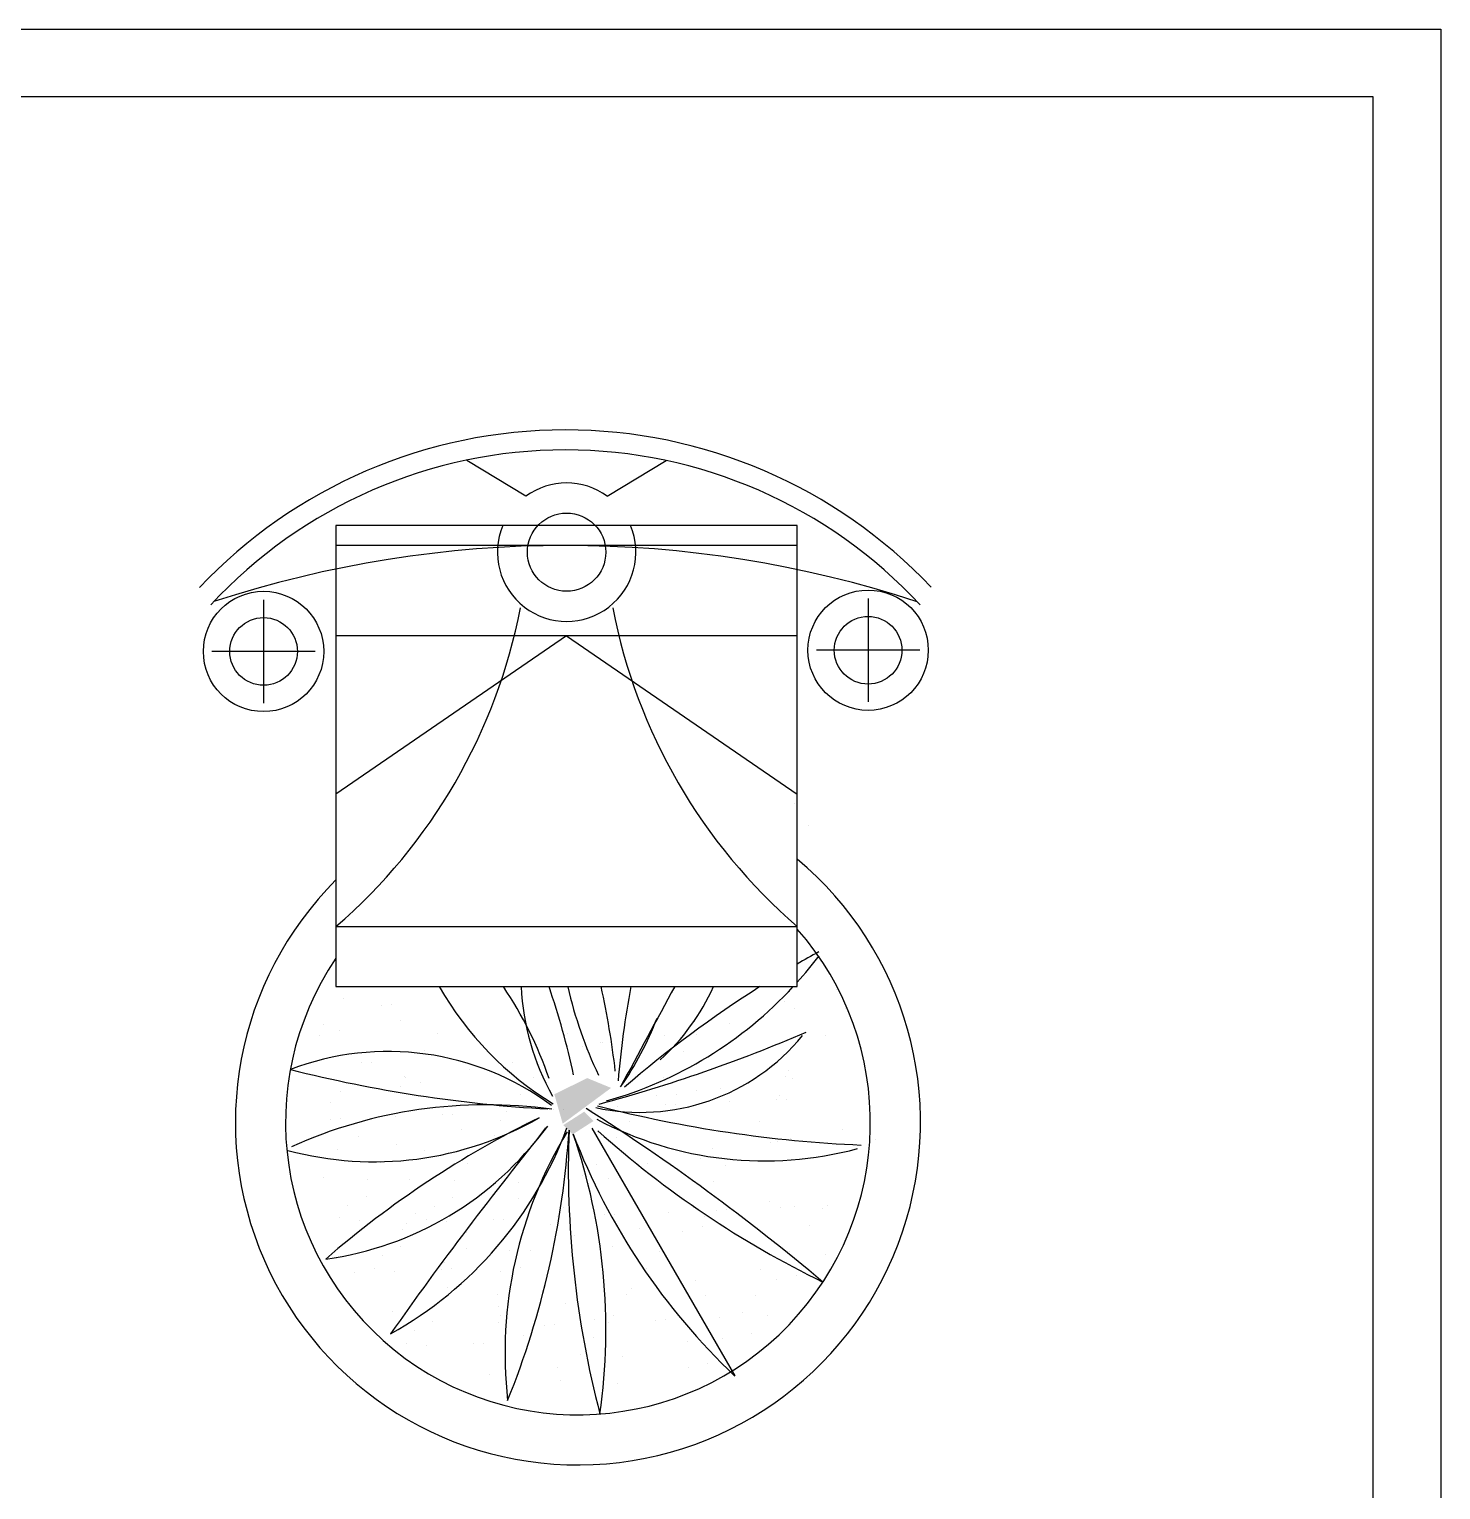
# Model space of a CAD drawing. Header units: inches. Extents: x 7.5 to 50, y 15.4 to 40.2.
# Drawn here: x 21.44 to 28.47, y 32.95 to 40.23 of the extents above; entities that cross this region are included whole.
import ezdxf

# ---------------------------------------------------------------- set-up
doc = ezdxf.new("R2010")
doc.units = ezdxf.units.IN
doc.header["$MEASUREMENT"] = 0
for name, color, linetype in [('02', 2, 'Continuous'), ('4', 4, 'Continuous'), ('kadrbm', 4, 'Continuous')]:
    doc.layers.add(name, color=color, linetype=linetype)

# ---------------------------------------------------------------- blocks, each defined once
blk = doc.blocks.new('kadrbm')
at = {"layer": 'kadrbm', "color": 4}
blk.add_lwpolyline([(0, 0), (0, 24.7972), (21, 24.7972), (21, 0), (0, 0)], close=True, dxfattribs=at)
blk.add_lwpolyline([(20.6631, 0.3257), (20.6631, 24.4603), (0.3369, 24.4603), (0.3369, 0.3257), (20.6631, 0.3257)], dxfattribs=at)

msp = doc.modelspace()

# ---------------------------------------------------------------- linework, layer by layer
at = {"layer": '02'}
for p, q in [((23.9137, 37.9015), (23.6194, 38.0788)), ((24.3189, 37.9015), (24.6132, 38.0788)), ((22.9663, 37.7555), (22.9663, 35.4555)), ((25.2663, 37.7555), (22.9663, 37.7555)), ((25.2663, 35.4555), (25.2663, 37.7555)), ((25.2663, 37.6555), (22.9663, 37.6555)), ((22.6053, 37.384), (22.6053, 36.8697)), ((25.6196, 37.3904), (25.6196, 36.8761)), ((24.1163, 37.2055), (22.9663, 36.4161)), ((25.2663, 37.2055), (22.9663, 37.2055)), ((24.1163, 37.2055), (25.2663, 36.4161)), ((22.8624, 37.1269), (22.3481, 37.1269)), ((25.8767, 37.1332), (25.3624, 37.1332)), ((22.9663, 35.7555), (25.2663, 35.7555)), ((22.9663, 35.4555), (25.2663, 35.4555))]:
    msp.add_line(p, q, dxfattribs=at)
for centre, radius in [((24.1163, 37.622), 0.1952), ((22.6053, 37.1269), 0.3), ((25.6196, 37.1332), 0.3), ((22.6053, 37.1269), 0.1688), ((25.6196, 37.1332), 0.1688)]:
    msp.add_circle(centre, radius, dxfattribs=at)
for centre, radius, start, end in [((24.1105, 35.7209), 2.5109, 43.4398, 136.60302), ((24.1105, 35.7209), 2.4109, 42.84109, 137.15891), ((24.1163, 37.622), 0.3452, 54.07124, 125.92876), ((24.1163, 37.622), 0.3452, 157.25211, 22.74789), ((24.1102, 32.0346), 5.6209, 71.82418, 108.16392), ((21.1366, 37.8758), 2.8006, 310.79232, 349.05186), ((27.096, 37.8758), 2.8006, 190.94814, 229.20768)]:
    msp.add_arc(centre, radius, start, end, dxfattribs=at)
at = {"layer": '4'}
for p, q in [((25.2517, 36.3691), (25.2517, 36.3691)), ((25.3212, 36.2579), (25.3212, 36.2579)), ((23.0033, 35.3972), (23.0033, 35.3972)), ((25.2283, 35.4298), (25.2283, 35.4298)), ((25.464, 35.4401), (25.464, 35.4401)), ((23.1913, 35.3626), (23.1913, 35.3626)), ((23.2413, 35.3648), (23.2413, 35.3648)), ((25.2028, 35.3794), (25.2028, 35.3794)), ((25.2537, 35.3446), (25.2537, 35.3446)), ((25.5076, 35.3441), (25.5076, 35.3441)), ((22.9035, 35.2671), (22.9035, 35.2671)), ((23.2885, 35.2856), (23.2885, 35.2856)), ((24.7537, 35.2798), (24.7537, 35.2798)), ((24.9279, 35.2711), (24.9279, 35.2711)), ((22.8843, 35.214), (22.8843, 35.214)), ((22.9819, 35.2357), (22.9819, 35.2357)), ((23.4723, 35.2217), (23.4723, 35.2217)), ((24.1184, 35.2204), (24.1184, 35.2204)), ((24.2949, 35.1781), (24.2949, 35.1781)), ((24.6041, 35.2125), (24.6041, 35.2125)), ((24.7616, 35.2152), (24.7616, 35.2152)), ((25.4078, 35.214), (25.4078, 35.214)), ((23.4083, 35.1384), (23.4083, 35.1384)), ((24.1972, 35.1565), (24.1972, 35.1565)), ((24.283, 35.1747), (24.283, 35.1747)), ((24.6977, 35.1319), (24.6977, 35.1319)), ((23.0916, 35.077), (23.0916, 35.077)), ((23.1416, 35.0792), (23.1416, 35.0792)), ((23.6334, 35.0425), (23.6334, 35.0425)), ((23.8458, 35.0786), (23.8458, 35.0786)), ((23.9573, 35.1012), (23.9573, 35.1012)), ((25.2221, 35.0399), (25.2221, 35.0399)), ((23.3085, 35.0082), (23.3085, 35.0082)), ((23.3124, 35.0047), (23.3124, 35.0047)), ((23.3869, 34.9768), (23.3869, 34.9768)), ((23.9516, 35.0031), (23.9516, 35.0031)), ((24.5978, 35.0018), (24.5978, 35.0018)), ((25.2094, 35.0075), (25.2094, 35.0075)), ((25.241, 34.9966), (25.241, 34.9966)), ((22.9866, 34.9312), (22.9866, 34.9312)), ((23.2893, 34.9552), (23.2893, 34.9552)), ((23.8877, 34.9198), (23.8877, 34.9198)), ((24.5644, 34.9111), (24.5644, 34.9111)), ((24.6656, 34.9166), (24.6656, 34.9166)), ((24.7632, 34.9382), (24.7632, 34.9382)), ((24.8855, 34.9489), (24.8855, 34.9489)), ((25.163, 34.8909), (25.163, 34.8909)), ((25.177, 34.9133), (25.177, 34.9133)), ((25.213, 34.8931), (25.213, 34.8931)), ((22.9378, 34.8773), (22.9378, 34.8773)), ((23.4966, 34.8181), (23.4966, 34.8181)), ((23.5466, 34.8203), (23.5466, 34.8203)), ((23.8163, 34.8321), (23.8163, 34.8321)), ((24.0521, 34.8424), (24.0521, 34.8424)), ((24.102, 34.8446), (24.102, 34.8446)), ((24.2387, 34.8376), (24.2387, 34.8376)), ((24.3141, 34.8386), (24.3141, 34.8386)), ((24.3718, 34.8563), (24.3718, 34.8563)), ((24.6076, 34.8666), (24.6076, 34.8666)), ((24.6575, 34.8688), (24.6575, 34.8688)), ((24.9272, 34.8806), (24.9272, 34.8806)), ((22.9411, 34.7939), (22.9411, 34.7939)), ((22.9911, 34.7961), (22.9911, 34.7961)), ((23.1417, 34.7909), (23.1417, 34.7909)), ((23.2608, 34.8078), (23.2608, 34.8078)), ((23.5938, 34.7411), (23.5938, 34.7411)), ((23.7879, 34.7896), (23.7879, 34.7896)), ((23.9148, 34.779), (23.9148, 34.779)), ((24.242, 34.7495), (24.9548, 33.5141)), ((24.431, 34.7845), (24.431, 34.7845)), ((25.0772, 34.7832), (25.0772, 34.7832)), ((25.4908, 34.744), (25.4908, 34.744)), ((23.0778, 34.7076), (23.0778, 34.7076)), ((23.268, 34.6676), (23.268, 34.6676)), ((23.7576, 34.7153), (23.7576, 34.7153)), ((23.8553, 34.7369), (23.8553, 34.7369)), ((24.3671, 34.7011), (24.3671, 34.7011)), ((25.1339, 34.6766), (25.1339, 34.6766)), ((25.1669, 34.6853), (25.1669, 34.6853)), ((25.2316, 34.6983), (25.2316, 34.6983)), ((25.6564, 34.6947), (25.6564, 34.6947)), ((22.9745, 34.6438), (22.9745, 34.6438)), ((23.4062, 34.6374), (23.4062, 34.6374)), ((24.7825, 34.5987), (24.7825, 34.5987)), ((24.8458, 34.6475), (24.8458, 34.6475)), ((23.1894, 34.5788), (23.1894, 34.5788)), ((23.6211, 34.5723), (23.6211, 34.5723)), ((24.2673, 34.571), (24.2673, 34.571)), ((24.5201, 34.574), (24.5201, 34.574)), ((24.9104, 34.5658), (24.9104, 34.5658)), ((22.903, 34.5018), (22.903, 34.5018)), ((23.1255, 34.4955), (23.1255, 34.4955)), ((23.3347, 34.4953), (23.3347, 34.4953)), ((23.5572, 34.489), (23.5572, 34.489)), ((23.8752, 34.4776), (23.8752, 34.4776)), ((24.1962, 34.5154), (24.1962, 34.5154)), ((24.226, 34.4754), (24.226, 34.4754)), ((24.3236, 34.497), (24.3236, 34.497)), ((24.8465, 34.4825), (24.8465, 34.4825)), ((23.1177, 34.4105), (23.1177, 34.4105)), ((23.5494, 34.4041), (23.5494, 34.4041)), ((23.8745, 34.3974), (23.8745, 34.3974)), ((25.1273, 34.3839), (25.1273, 34.3839)), ((23.0257, 34.3653), (23.0257, 34.3653)), ((23.2256, 34.3454), (23.2256, 34.3454)), ((23.362, 34.3265), (23.362, 34.3265)), ((23.4573, 34.3589), (23.4573, 34.3589)), ((24.0708, 34.3071), (24.0708, 34.3071)), ((24.1005, 34.3537), (24.1005, 34.3537)), ((24.3065, 34.3174), (24.3065, 34.3174)), ((24.3565, 34.3196), (24.3565, 34.3196)), ((24.6262, 34.3313), (24.6262, 34.3313)), ((24.7467, 34.3524), (24.7467, 34.3524)), ((24.8015, 34.3104), (24.8015, 34.3104)), ((24.862, 34.3416), (24.862, 34.3416)), ((24.912, 34.3438), (24.912, 34.3438)), ((25.1817, 34.3556), (25.1817, 34.3556)), ((25.2508, 34.3588), (25.2508, 34.3588)), ((25.3898, 34.3472), (25.3898, 34.3472)), ((25.4175, 34.3659), (25.4175, 34.3659)), ((22.984, 34.3022), (22.984, 34.3022)), ((23.0836, 34.2893), (23.0836, 34.2893)), ((23.2981, 34.2432), (23.2981, 34.2432)), ((23.318, 34.2741), (23.318, 34.2741)), ((23.4156, 34.2957), (23.4156, 34.2957)), ((23.5153, 34.2828), (23.5153, 34.2828)), ((23.6161, 34.2318), (23.6161, 34.2318)), ((23.7511, 34.2931), (23.7511, 34.2931)), ((23.801, 34.2953), (23.801, 34.2953)), ((24.0365, 34.2704), (24.0365, 34.2704)), ((24.4776, 34.2518), (24.4776, 34.2518)), ((24.6943, 34.2354), (24.6943, 34.2354)), ((24.792, 34.2571), (24.792, 34.2571)), ((25.3259, 34.2639), (25.3259, 34.2639)), ((23.2903, 34.1583), (23.2903, 34.1583)), ((24.1566, 34.214), (24.1566, 34.214)), ((24.3429, 34.1575), (24.3429, 34.1575)), ((22.9665, 34.0996), (22.9665, 34.0996)), ((23.1982, 34.1131), (23.1982, 34.1131)), ((23.6154, 34.1516), (23.6154, 34.1516)), ((23.8308, 34.1405), (23.8308, 34.1405)), ((23.9367, 34.1402), (23.9367, 34.1402)), ((24.5799, 34.1351), (24.5799, 34.1351)), ((25.226, 34.1338), (25.226, 34.1338)), ((25.4087, 34.1203), (25.4087, 34.1203)), ((23.0589, 34.0283), (23.0589, 34.0283)), ((23.1566, 34.0499), (23.1566, 34.0499)), ((23.2562, 34.037), (23.2562, 34.037)), ((23.492, 34.0473), (23.492, 34.0473)), ((23.507, 34.0818), (23.507, 34.0818)), ((23.5419, 34.0495), (23.5419, 34.0495)), ((23.7864, 34.0341), (23.7864, 34.0341)), ((23.884, 34.0558), (23.884, 34.0558)), ((24.5159, 34.0518), (24.5159, 34.0518)), ((25.0829, 34.0468), (25.0829, 34.0468)), ((25.2603, 34.0172), (25.2603, 34.0172)), ((23.5213, 33.9546), (23.5213, 33.9546)), ((24.438, 33.9504), (24.438, 33.9504)), ((24.759, 33.9882), (24.759, 33.9882)), ((25.1627, 33.9955), (25.1627, 33.9955)), ((23.4573, 33.8713), (23.4573, 33.8713)), ((23.7699, 33.9229), (23.7699, 33.9229)), ((24.1122, 33.8769), (24.1122, 33.8769)), ((24.4161, 33.9216), (24.4161, 33.9216)), ((24.8112, 33.9176), (24.8112, 33.9176)), ((25.0592, 33.9165), (25.0592, 33.9165)), ((23.2479, 33.836), (23.2479, 33.836)), ((23.7753, 33.8599), (23.7753, 33.8599)), ((23.7884, 33.8182), (23.7884, 33.8182)), ((24.2547, 33.7942), (24.2547, 33.7942)), ((24.3523, 33.8159), (24.3523, 33.8159)), ((24.611, 33.7946), (24.611, 33.7946)), ((24.8807, 33.8063), (24.8807, 33.8063)), ((24.9953, 33.8331), (24.9953, 33.8331)), ((25.1165, 33.8166), (25.1165, 33.8166)), ((23.3575, 33.7412), (23.3575, 33.7412)), ((23.4496, 33.7864), (23.4496, 33.7864)), ((23.7747, 33.7798), (23.7747, 33.7798)), ((24.0055, 33.7681), (24.0055, 33.7681)), ((24.0555, 33.7703), (24.0555, 33.7703)), ((24.3252, 33.7821), (24.3252, 33.7821)), ((24.561, 33.7924), (24.561, 33.7924)), ((25.0405, 33.7246), (25.0405, 33.7246)), ((23.3158, 33.6781), (23.3158, 33.6781)), ((23.4155, 33.6652), (23.4155, 33.6652)), ((23.6512, 33.6755), (23.6512, 33.6755)), ((23.7012, 33.6777), (23.7012, 33.6777)), ((23.9032, 33.7163), (23.9032, 33.7163)), ((24.2493, 33.7043), (24.2493, 33.7043)), ((24.7194, 33.6868), (24.7194, 33.6868)), ((24.8955, 33.703), (24.8955, 33.703)), ((24.1854, 33.621), (24.1854, 33.621)), ((24.3936, 33.6133), (24.3936, 33.6133)), ((24.8207, 33.576), (24.8207, 33.576)), ((23.731, 33.5228), (23.731, 33.5228)), ((24.0698, 33.5547), (24.0698, 33.5547)), ((24.7231, 33.5543), (24.7231, 33.5543)), ((24.0855, 33.4909), (24.0855, 33.4909)), ((24.3716, 33.4764), (24.3716, 33.4764))]:
    msp.add_line(p, q, dxfattribs=at)
for centre, radius, start, end in [((24.1728, 34.7786), 1.7079, 134.94444, 50.19102), ((24.1728, 34.7786), 1.4579, 145.8483, 41.40847), ((28.1174, 30.6563), 5.6794, 118.89409, 120.13215), ((23.7708, 36.8204), 2.0097, 318.08563, 322.95362), ((24.8867, 36.2553), 1.6168, 209.64981, 238.82364), ((22.1663, 34.357), 1.9697, 18.98321, 33.89649), ((25.1042, 35.5086), 1.2154, 182.50524, 209.49464), ((20.1064, 34.1269), 4.1413, 12.38631, 18.71278), ((26.2476, 35.9463), 2.1817, 193.0018, 205.31252), ((20.1252, 34.5409), 4.2626, 6.64931, 12.38955), ((23.7708, 36.8204), 2.0097, 285.72759, 317.22238), ((28.7243, 34.6346), 4.3653, 169.16141, 175.38925), ((81.6915, 4.3572), 64.9635, 151.399231, 151.899973), ((28.1174, 30.6563), 5.6794, 122.32671, 130.8232), ((23.826, 35.9224), 1.1248, 312.29523, 335.47331), ((23.1226, 35.8446), 1.5442, 324.86275, 339.29811), ((24.4842, 35.8732), 1.0446, 257.68341, 320.69307), ((22.324, 42.1485), 7.5363, 285.03433, 293.34215), ((23.2264, 33.7652), 1.3671, 53.42908, 110.88836), ((24.4012, 41.6007), 6.7656, 255.77737, 266.79906), ((23.7163, 32.5095), 2.3571, 82.03653, 114.36162), ((18.3662, 25.6316), 10.9147, 49.91673, 57.6027), ((25.8672, 41.079), 6.4195, 255.59379, 267.47684), ((23.1565, 36.235), 1.6527, 254.91983, 299.8757), ((26.1569, 30.3594), 4.9474, 116.10822, 130.9323), ((22.6929, 35.7184), 1.6366, 277.81971, 323.77412), ((38.4055, 23.0637), 18.5389, 140.8835, 144.89465), ((22.293, 35.4251), 1.9454, 299.09084, 339.73099), ((19.7778, 35.0189), 4.3594, 338.09082, 356.34158), ((28.9872, 34.5538), 4.8625, 177.79703, 194.6405), ((25.1031, 36.3713), 1.7846, 242.04726, 285.06943), ((25.9267, 33.6282), 2.1175, 148.58081, 186.39815), ((27.2063, 35.8901), 3.2733, 200.95022, 226.54288), ((21.3102, 33.7447), 3.002, 351.9607, 18.95412), ((27.5341, 38.3775), 4.8883, 228.13355, 244.03829)]:
    msp.add_arc(centre, radius, start, end, dxfattribs=at)
for points in [[(24.3382, 34.9506), (24.0969, 34.7722), (24.2193, 34.9995), (24.0551, 34.9191)], [(24.25, 34.7852), (24.146, 34.7185), (24.2035, 34.8317), (24.0994, 34.765)]]:
    msp.add_solid(points, dxfattribs=at)

# ---------------------------------------------------------------- block references
at = {"layer": 'kadrbm'}
msp.add_blockref('kadrbm', (7.4748, 15.4325), dxfattribs=at)

doc.saveas('drawing.dxf')
